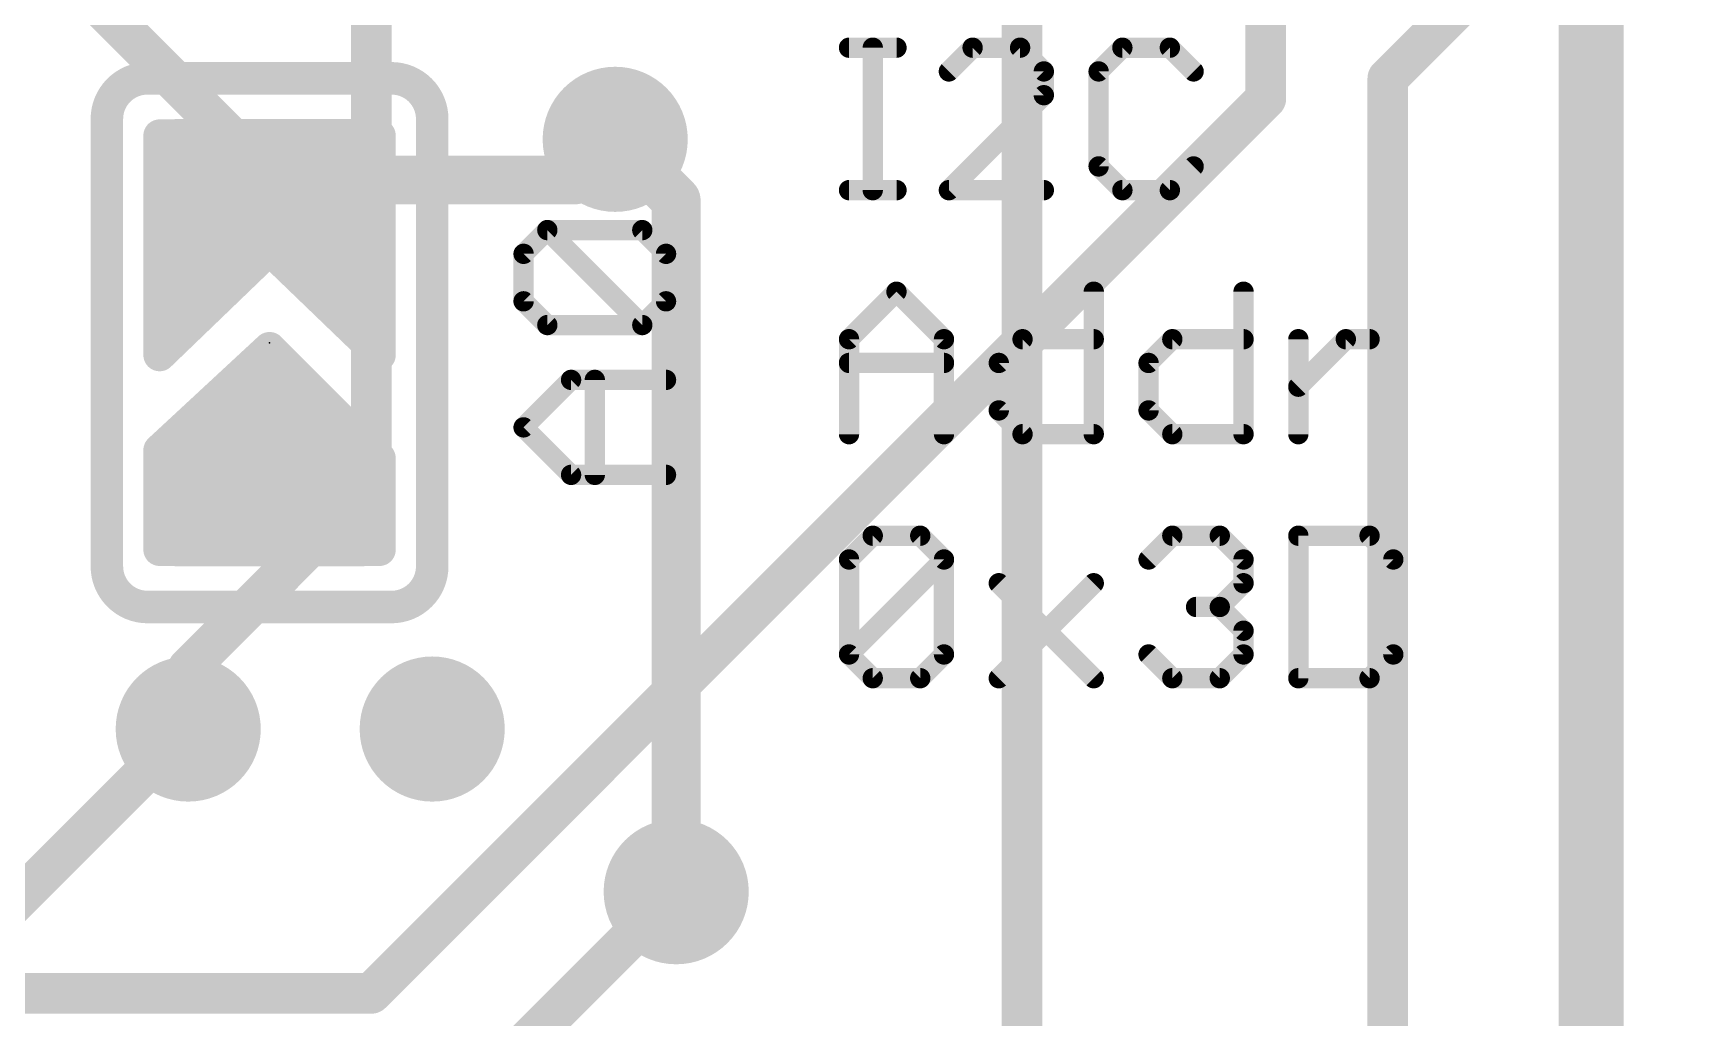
# Model space of a CAD drawing. Extents: x -8.6 to 41.9, y -5.2 to 49.8.
# Drawn here: x 22.53 to 32.89, y 23.6 to 29.75 of the extents above; entities that cross this region are included whole.
import ezdxf

# ---------------------------------------------------------------- set-up
doc = ezdxf.new("R2010")
doc.units = 0
for name, color, linetype in [('1', 12, 'CONTINUOUS'), ('16', 5, 'CONTINUOUS'), ('18', 110, 'CONTINUOUS'), ('21', 40, 'CONTINUOUS'), ('23', 40, 'CONTINUOUS')]:
    doc.layers.add(name, color=color, linetype=linetype)

# ---------------------------------------------------------------- blocks, each defined once
blk = doc.blocks.new('RECT121920X243840R50')
at = {"const_width": 0.1905}
blk.add_lwpolyline([(0.2858, -0.5715), (0.2858, 0.5715, 0.4142), (0.1905, 0.6668), (-0.1905, 0.6668, 0.4142), (-0.2858, 0.5715), (-0.2858, -0.5715, 0.4142), (-0.1905, -0.6668), (0.1905, -0.6668, 0.4142)], format="xyb", close=True, dxfattribs=at)
blk.add_solid([(-0.2159, -0.5969), (0.2159, -0.5969), (-0.2159, 0.5969), (0.2159, 0.5969)])
blk = doc.blocks.new('ROUNDV')
at = {"const_width": 0.5}
blk.add_lwpolyline([(0, -0.25, 1), (0, 0.25, 1), (0, -0.25)], format="xyb", dxfattribs=at)

msp = doc.modelspace()

# ---------------------------------------------------------------- linework, layer by layer
at = {"layer": '1'}
for points, const_width in [([(21.59, 31.2674), (24.003, 28.8544)], 0.254), ([(30.226, 29.337), (30.226, 30.92)], 0.254), ([(32.258, 22.098), (32.258, 30.284)], 0.4064), ([(24.638, 23.749), (30.226, 29.337)], 0.254), ([(26.162, 29.083), (25.908, 28.829)], 0.3048), ([(24.6896, 29.106), (23.3164, 29.106)], 0.2032), ([(23.3164, 29.106), (23.3164, 27.736)], 0.2032), ([(23.3164, 29.0576), (24.6896, 29.0576)], 0.2032), ([(24.6896, 27.736), (24.6896, 29.106)], 0.2032), ([(23.3164, 28.8544), (24.6896, 28.8544)], 0.2032), ([(25.908, 28.829), (24.003, 28.829)], 0.3048), ([(24.003, 28.8544), (24.003, 28.829)], 0.254), ([(23.3164, 28.6512), (24.6896, 28.6512)], 0.2032), ([(23.3164, 28.448), (24.6896, 28.448)], 0.2032), ([(23.3164, 27.736), (24.003, 28.3972)], 0.2032), ([(24.003, 28.3972), (24.6896, 27.736)], 0.2032), ([(23.3164, 28.2448), (23.8447, 28.2448)], 0.2032), ([(24.1613, 28.2448), (24.6896, 28.2448)], 0.2032), ([(23.3164, 28.0416), (23.6337, 28.0416)], 0.2032), ([(24.3723, 28.0416), (24.6896, 28.0416)], 0.2032), ([(23.3164, 27.8384), (23.4227, 27.8384)], 0.2032), ([(24.5833, 27.8384), (24.6896, 27.8384)], 0.2032), ([(23.3164, 27.1415), (24.003, 27.7781)], 0.2032), ([(24.003, 27.7781), (24.6896, 27.0915)], 0.2032), ([(23.8489, 27.6352), (24.1459, 27.6352)], 0.2032), ([(23.6297, 27.432), (24.3491, 27.432)], 0.2032), ([(23.4106, 27.2288), (24.5523, 27.2288)], 0.2032), ([(23.3164, 26.52), (23.3164, 27.1415)], 0.2032), ([(24.6896, 27.0915), (24.6896, 26.52)], 0.2032), ([(23.3164, 27.0256), (24.6896, 27.0256)], 0.2032), ([(23.3164, 26.8224), (24.6896, 26.8224)], 0.2032), ([(23.3164, 26.6192), (24.6896, 26.6192)], 0.2032), ([(24.6896, 26.52), (23.3164, 26.52)], 0.2032), ([(23.495, 25.4), (22.352, 24.257)], 0.254), ([(25.4508, 23.2918), (26.543, 24.384)], 0.254), ([(18.542, 23.749), (24.638, 23.749)], 0.254)]:
    msp.add_lwpolyline(points, dxfattribs=dict(at, const_width=const_width))
for points, const_width in [([(30.2709, 29.2921, 1), (30.1811, 29.3819)], 0.127), ([(30.1625, 29.337, 1), (30.2895, 29.337)], 0.127), ([(26.2159, 29.0291, 1), (26.1081, 29.1369)], 0.1524), ([(23.3164, 29.1568, 1), (23.3164, 29.0552)], 0.1016), ([(23.3672, 29.106, 1), (23.2656, 29.106)], 0.1016), ([(23.3164, 29.1084, 1), (23.3164, 29.0068)], 0.1016), ([(24.7404, 29.106, 1), (24.6388, 29.106)], 0.1016), ([(24.6896, 29.0552, 1), (24.6896, 29.1568)], 0.1016), ([(24.6896, 29.0068, 1), (24.6896, 29.1084)], 0.1016), ([(23.3164, 28.9052, 1), (23.3164, 28.8036)], 0.1016), ([(24.003, 28.9052, 1), (24.003, 28.7528)], 0.1524), ([(24.0665, 28.8544, 1), (23.9395, 28.8544)], 0.127), ([(23.9581, 28.8095, 1), (24.0479, 28.8993)], 0.127), ([(24.6896, 28.8036, 1), (24.6896, 28.9052)], 0.1016), ([(25.8541, 28.8829, 1), (25.9619, 28.7751)], 0.1524), ([(25.908, 28.7528, 1), (25.908, 28.9052)], 0.1524), ([(23.9395, 28.829, 1), (24.0665, 28.829)], 0.127), ([(23.3164, 28.702, 1), (23.3164, 28.6004)], 0.1016), ([(24.6896, 28.6004, 1), (24.6896, 28.702)], 0.1016), ([(23.3164, 28.4988, 1), (23.3164, 28.3972)], 0.1016), ([(24.6896, 28.3972, 1), (24.6896, 28.4988)], 0.1016), ([(24.0382, 28.4338, 1), (23.9678, 28.3606)], 0.1016), ([(24.0382, 28.3606, 1), (23.9678, 28.4338)], 0.1016), ([(23.3164, 28.2956, 1), (23.3164, 28.194)], 0.1016), ([(23.8447, 28.194, 1), (23.8447, 28.2956)], 0.1016), ([(24.1613, 28.2956, 1), (24.1613, 28.194)], 0.1016), ([(24.6896, 28.194, 1), (24.6896, 28.2956)], 0.1016), ([(23.3164, 28.0924, 1), (23.3164, 27.9908)], 0.1016), ([(23.6337, 27.9908, 1), (23.6337, 28.0924)], 0.1016), ([(24.3723, 28.0924, 1), (24.3723, 27.9908)], 0.1016), ([(24.6896, 27.9908, 1), (24.6896, 28.0924)], 0.1016), ([(23.3164, 27.8892, 1), (23.3164, 27.7876)], 0.1016), ([(23.4227, 27.7876, 1), (23.4227, 27.8892)], 0.1016), ([(24.5833, 27.8892, 1), (24.5833, 27.7876)], 0.1016), ([(24.6896, 27.7876, 1), (24.6896, 27.8892)], 0.1016), ([(23.2812, 27.7726, 1), (23.3516, 27.6994)], 0.1016), ([(23.2656, 27.736, 1), (23.3672, 27.736)], 0.1016), ([(24.0389, 27.814, 1), (23.9671, 27.7422)], 0.1016), ([(24.0375, 27.7408, 1), (23.9685, 27.8154)], 0.1016), ([(24.6388, 27.736, 1), (24.7404, 27.736)], 0.1016), ([(24.6544, 27.6994, 1), (24.7248, 27.7726)], 0.1016), ([(23.8489, 27.686, 1), (23.8489, 27.5844)], 0.1016), ([(24.1459, 27.5844, 1), (24.1459, 27.686)], 0.1016), ([(23.6297, 27.4828, 1), (23.6297, 27.3812)], 0.1016), ([(24.3491, 27.3812, 1), (24.3491, 27.4828)], 0.1016), ([(23.4106, 27.2796, 1), (23.4106, 27.178)], 0.1016), ([(24.5523, 27.178, 1), (24.5523, 27.2796)], 0.1016), ([(23.3672, 27.1415, 1), (23.2656, 27.1415)], 0.1016), ([(23.2819, 27.1788, 1), (23.3509, 27.1042)], 0.1016), ([(24.7404, 27.0915, 1), (24.6388, 27.0915)], 0.1016), ([(24.6537, 27.0556, 1), (24.7255, 27.1274)], 0.1016), ([(23.3164, 27.0764, 1), (23.3164, 26.9748)], 0.1016), ([(24.6896, 26.9748, 1), (24.6896, 27.0764)], 0.1016), ([(23.3164, 26.8732, 1), (23.3164, 26.7716)], 0.1016), ([(24.6896, 26.7716, 1), (24.6896, 26.8732)], 0.1016), ([(23.3164, 26.67, 1), (23.3164, 26.5684)], 0.1016), ([(24.6896, 26.5684, 1), (24.6896, 26.67)], 0.1016), ([(23.3164, 26.5708, 1), (23.3164, 26.4692)], 0.1016), ([(23.2656, 26.52, 1), (23.3672, 26.52)], 0.1016), ([(24.6388, 26.52, 1), (24.7404, 26.52)], 0.1016), ([(24.6896, 26.4692, 1), (24.6896, 26.5708)], 0.1016), ([(23.5399, 25.3551, 1), (23.4501, 25.4449)], 0.127), ([(26.5879, 24.3391, 1), (26.4981, 24.4289)], 0.127), ([(24.5931, 23.7939, 1), (24.6829, 23.7041)], 0.127), ([(24.638, 23.6855, 1), (24.638, 23.8125)], 0.127)]:
    msp.add_lwpolyline(points, format="xyb", dxfattribs=dict(at, const_width=const_width))
at = {"layer": '16'}
for points, const_width in [([(24.638, 34.29), (24.638, 26.924)], 0.254), ([(32.766, 31.242), (30.988, 29.464)], 0.254), ([(28.702, 20.574), (28.702, 30.226)], 0.254), ([(30.988, 29.464), (30.988, 19.558)], 0.254), ([(26.543, 28.702), (26.162, 29.083)], 0.3048), ([(26.543, 24.384), (26.543, 28.702)], 0.3048), ([(24.638, 26.924), (23.495, 25.781)], 0.254), ([(23.495, 25.4), (23.495, 25.781)], 0.254)]:
    msp.add_lwpolyline(points, dxfattribs=dict(at, const_width=const_width))
for points, const_width in [([(31.0515, 29.464, 1), (30.9245, 29.464)], 0.127), ([(30.9431, 29.5089, 1), (31.0329, 29.4191)], 0.127), ([(26.2159, 29.1369, 1), (26.1081, 29.0291)], 0.1524), ([(26.6192, 28.702, 1), (26.4668, 28.702)], 0.1524), ([(26.4891, 28.6481, 1), (26.5969, 28.7559)], 0.1524), ([(24.5745, 26.924, 1), (24.7015, 26.924)], 0.127), ([(24.6829, 26.8791, 1), (24.5931, 26.9689)], 0.127), ([(23.5585, 25.781, 1), (23.4315, 25.781)], 0.127), ([(23.4501, 25.8259, 1), (23.5399, 25.7361)], 0.127), ([(23.4315, 25.4, 1), (23.5585, 25.4)], 0.127), ([(26.4668, 24.384, 1), (26.6192, 24.384)], 0.1524)]:
    msp.add_lwpolyline(points, format="xyb", dxfattribs=dict(at, const_width=const_width))
at = {"layer": '21'}
for points, const_width in [([(27.6225, 29.6553), (27.9191, 29.6553)], 0.127), ([(27.7708, 28.7655), (27.7708, 29.6553)], 0.127), ([(28.3945, 29.6553), (28.2462, 29.507)], 0.127), ([(28.6911, 29.6553), (28.3945, 29.6553)], 0.127), ([(28.8394, 29.507), (28.6911, 29.6553)], 0.127), ([(29.33, 29.6553), (29.1817, 29.507)], 0.127), ([(29.6266, 29.6553), (29.33, 29.6553)], 0.127), ([(29.7749, 29.507), (29.6266, 29.6553)], 0.127), ([(24.765, 29.464), (23.241, 29.464)], 0.2032), ([(28.8394, 29.3587), (28.8394, 29.507)], 0.127), ([(29.1817, 29.507), (29.1817, 28.9138)], 0.127), ([(28.2462, 28.7655), (28.8394, 29.3587)], 0.127), ([(22.987, 26.416), (22.987, 29.21)], 0.2032), ([(25.019, 29.21), (25.019, 26.416)], 0.2032), ([(29.1817, 28.9138), (29.33, 28.7655)], 0.127), ([(29.6266, 28.7655), (29.7749, 28.9138)], 0.127), ([(27.6225, 28.7655), (27.9191, 28.7655)], 0.127), ([(28.8394, 28.7655), (28.2462, 28.7655)], 0.127), ([(29.33, 28.7655), (29.6266, 28.7655)], 0.127), ([(25.5897, 28.3679), (25.738, 28.5162)], 0.127), ([(25.738, 28.5162), (26.3312, 28.5162)], 0.127), ([(26.3312, 27.923), (25.738, 28.5162)], 0.127), ([(26.3312, 28.5162), (26.4795, 28.3679)], 0.127), ([(25.5897, 28.0713), (25.5897, 28.3679)], 0.127), ([(26.4795, 28.3679), (26.4795, 28.0713)], 0.127), ([(25.738, 27.923), (25.5897, 28.0713)], 0.127), ([(26.4795, 28.0713), (26.3312, 27.923)], 0.127), ([(27.6225, 27.8347), (27.9191, 28.1313)], 0.127), ([(27.9191, 28.1313), (28.2157, 27.8347)], 0.127), ([(29.1512, 28.1313), (29.1512, 27.2415)], 0.127), ([(30.0867, 28.1313), (30.0867, 27.2415)], 0.127), ([(26.3312, 27.923), (25.738, 27.923)], 0.127), ([(27.6225, 27.2415), (27.6225, 27.8347)], 0.127), ([(28.2157, 27.8347), (28.2157, 27.2415)], 0.127), ([(28.558, 27.6864), (28.7063, 27.8347)], 0.127), ([(28.7063, 27.8347), (29.1512, 27.8347)], 0.127), ([(29.4935, 27.6864), (29.6418, 27.8347)], 0.127), ([(29.6418, 27.8347), (30.0867, 27.8347)], 0.127), ([(30.4291, 27.2415), (30.4291, 27.8347)], 0.127), ([(30.4291, 27.5381), (30.7256, 27.8347)], 0.127), ([(30.7256, 27.8347), (30.8739, 27.8347)], 0.127), ([(27.6225, 27.6864), (28.2157, 27.6864)], 0.127), ([(28.558, 27.3898), (28.558, 27.6864)], 0.127), ([(29.4935, 27.3898), (29.4935, 27.6864)], 0.127), ([(25.5897, 27.2841), (25.8863, 27.5807)], 0.127), ([(25.8863, 27.5807), (26.4795, 27.5807)], 0.127), ([(26.0346, 26.9875), (26.0346, 27.5807)], 0.127), ([(28.7063, 27.2415), (28.558, 27.3898)], 0.127), ([(29.6418, 27.2415), (29.4935, 27.3898)], 0.127), ([(25.8863, 26.9875), (25.5897, 27.2841)], 0.127), ([(29.1512, 27.2415), (28.7063, 27.2415)], 0.127), ([(30.0867, 27.2415), (29.6418, 27.2415)], 0.127), ([(26.4795, 26.9875), (25.8863, 26.9875)], 0.127), ([(27.6225, 26.459), (27.7708, 26.6073)], 0.127), ([(27.7708, 26.6073), (28.0674, 26.6073)], 0.127), ([(28.0674, 26.6073), (28.2157, 26.459)], 0.127), ([(29.4935, 26.459), (29.6418, 26.6073)], 0.127), ([(29.6418, 26.6073), (29.9384, 26.6073)], 0.127), ([(29.9384, 26.6073), (30.0867, 26.459)], 0.127), ([(30.4291, 26.6073), (30.4291, 25.7175)], 0.127), ([(30.8739, 26.6073), (30.4291, 26.6073)], 0.127), ([(31.0222, 26.459), (30.8739, 26.6073)], 0.127), ([(27.6225, 25.8658), (27.6225, 26.459)], 0.127), ([(27.6225, 25.8658), (28.2157, 26.459)], 0.127), ([(28.2157, 26.459), (28.2157, 25.8658)], 0.127), ([(30.0867, 26.459), (30.0867, 26.3107)], 0.127), ([(31.0222, 25.8658), (31.0222, 26.459)], 0.127), ([(28.558, 26.3107), (29.1512, 25.7175)], 0.127), ([(28.558, 25.7175), (29.1512, 26.3107)], 0.127), ([(30.0867, 26.3107), (29.9384, 26.1624)], 0.127), ([(24.765, 26.162), (23.241, 26.162)], 0.2032), ([(29.9384, 26.1624), (29.7901, 26.1624)], 0.127), ([(29.9384, 26.1624), (30.0867, 26.0141)], 0.127), ([(30.0867, 26.0141), (30.0867, 25.8658)], 0.127), ([(27.7708, 25.7175), (27.6225, 25.8658)], 0.127), ([(28.2157, 25.8658), (28.0674, 25.7175)], 0.127), ([(29.6418, 25.7175), (29.4935, 25.8658)], 0.127), ([(30.0867, 25.8658), (29.9384, 25.7175)], 0.127), ([(30.8739, 25.7175), (31.0222, 25.8658)], 0.127), ([(28.0674, 25.7175), (27.7708, 25.7175)], 0.127), ([(29.9384, 25.7175), (29.6418, 25.7175)], 0.127), ([(30.4291, 25.7175), (30.8739, 25.7175)], 0.127)]:
    msp.add_lwpolyline(points, dxfattribs=dict(at, const_width=const_width))
for points, const_width in [([(27.6225, 29.687, 1), (27.6225, 29.6235)], 0.0635), ([(27.8025, 29.6553, 1), (27.739, 29.6553)], 0.0635), ([(27.9191, 29.6235, 1), (27.9191, 29.687)], 0.0635), ([(28.3945, 29.687, 1), (28.3945, 29.6235)], 0.0635), ([(28.4169, 29.6328, 1), (28.372, 29.6777)], 0.0635), ([(28.7135, 29.6777, 1), (28.6686, 29.6328)], 0.0635), ([(28.6911, 29.6235, 1), (28.6911, 29.687)], 0.0635), ([(29.33, 29.687, 1), (29.33, 29.6235)], 0.0635), ([(29.3524, 29.6328, 1), (29.3075, 29.6777)], 0.0635), ([(29.649, 29.6777, 1), (29.6041, 29.6328)], 0.0635), ([(29.6266, 29.6235, 1), (29.6266, 29.687)], 0.0635), ([(23.241, 29.464, 0.4142), (22.987, 29.21)], 0.2032), ([(23.241, 29.5148, 1), (23.241, 29.4132)], 0.1016), ([(23.241, 29.4132, 1), (23.241, 29.5148)], 0.1016), ([(25.019, 29.21, 0.4142), (24.765, 29.464)], 0.2032), ([(24.765, 29.5148, 1), (24.765, 29.4132)], 0.1016), ([(24.765, 29.4132, 1), (24.765, 29.5148)], 0.1016), ([(28.2237, 29.5294, 1), (28.2686, 29.4845)], 0.0635), ([(28.8711, 29.507, 1), (28.8076, 29.507)], 0.0635), ([(28.8169, 29.4845, 1), (28.8618, 29.5294)], 0.0635), ([(29.2134, 29.507, 1), (29.1499, 29.507)], 0.0635), ([(29.1592, 29.5294, 1), (29.2041, 29.4845)], 0.0635), ([(29.7524, 29.4845, 1), (29.7973, 29.5294)], 0.0635), ([(28.8076, 29.3587, 1), (28.8711, 29.3587)], 0.0635), ([(28.8618, 29.3362, 1), (28.8169, 29.3811)], 0.0635), ([(23.0378, 29.21, 1), (22.9362, 29.21)], 0.1016), ([(22.9362, 29.21, 1), (23.0378, 29.21)], 0.1016), ([(25.0698, 29.21, 1), (24.9682, 29.21)], 0.1016), ([(24.9682, 29.21, 1), (25.0698, 29.21)], 0.1016), ([(29.1499, 28.9138, 1), (29.2134, 28.9138)], 0.0635), ([(29.2041, 28.9362, 1), (29.1592, 28.8913)], 0.0635), ([(29.7973, 28.8913, 1), (29.7524, 28.9362)], 0.0635), ([(27.6225, 28.7973, 1), (27.6225, 28.7338)], 0.0635), ([(27.9191, 28.7338, 1), (27.9191, 28.7973)], 0.0635), ([(28.2237, 28.788, 1), (28.2686, 28.743)], 0.0635), ([(28.2462, 28.7973, 1), (28.2462, 28.7338)], 0.0635), ([(28.8394, 28.7338, 1), (28.8394, 28.7973)], 0.0635), ([(29.33, 28.7973, 1), (29.33, 28.7338)], 0.0635), ([(29.3075, 28.743, 1), (29.3524, 28.788)], 0.0635), ([(29.6041, 28.788, 1), (29.649, 28.743)], 0.0635), ([(29.6266, 28.7338, 1), (29.6266, 28.7973)], 0.0635), ([(27.739, 28.7655, 1), (27.8025, 28.7655)], 0.0635), ([(25.738, 28.5479, 1), (25.738, 28.4844)], 0.0635), ([(25.7605, 28.5386, 1), (25.7156, 28.4937)], 0.0635), ([(25.7605, 28.4937, 1), (25.7156, 28.5386)], 0.0635), ([(26.3537, 28.5386, 1), (26.3088, 28.4937)], 0.0635), ([(26.3312, 28.4844, 1), (26.3312, 28.5479)], 0.0635), ([(25.6215, 28.3679, 1), (25.558, 28.3679)], 0.0635), ([(25.5673, 28.3903, 1), (25.6122, 28.3454)], 0.0635), ([(26.5113, 28.3679, 1), (26.4478, 28.3679)], 0.0635), ([(26.457, 28.3454, 1), (26.502, 28.3903)], 0.0635), ([(25.6122, 28.0938, 1), (25.5673, 28.0489)], 0.0635), ([(25.558, 28.0713, 1), (25.6215, 28.0713)], 0.0635), ([(26.4478, 28.0713, 1), (26.5113, 28.0713)], 0.0635), ([(26.502, 28.0489, 1), (26.457, 28.0938)], 0.0635), ([(27.9415, 28.1537, 1), (27.8966, 28.1088)], 0.0635), ([(27.9415, 28.1088, 1), (27.8966, 28.1537)], 0.0635), ([(29.1829, 28.1313, 1), (29.1194, 28.1313)], 0.0635), ([(30.1185, 28.1313, 1), (30.055, 28.1313)], 0.0635), ([(25.738, 27.9548, 1), (25.738, 27.8913)], 0.0635), ([(25.7156, 27.9006, 1), (25.7605, 27.9455)], 0.0635), ([(26.3088, 27.9455, 1), (26.3537, 27.9006)], 0.0635), ([(26.3088, 27.9006, 1), (26.3537, 27.9455)], 0.0635), ([(26.3312, 27.8913, 1), (26.3312, 27.9548)], 0.0635), ([(27.6, 27.8571, 1), (27.645, 27.8122)], 0.0635), ([(27.6543, 27.8347, 1), (27.5908, 27.8347)], 0.0635), ([(28.2474, 27.8347, 1), (28.1839, 27.8347)], 0.0635), ([(28.1932, 27.8122, 1), (28.2381, 27.8571)], 0.0635), ([(28.7063, 27.8664, 1), (28.7063, 27.8029)], 0.0635), ([(28.7288, 27.8122, 1), (28.6839, 27.8571)], 0.0635), ([(29.1512, 27.8029, 1), (29.1512, 27.8664)], 0.0635), ([(29.6418, 27.8664, 1), (29.6418, 27.8029)], 0.0635), ([(29.6643, 27.8122, 1), (29.6194, 27.8571)], 0.0635), ([(30.0867, 27.8029, 1), (30.0867, 27.8664)], 0.0635), ([(30.4608, 27.8347, 1), (30.3973, 27.8347)], 0.0635), ([(30.7256, 27.8664, 1), (30.7256, 27.8029)], 0.0635), ([(30.7481, 27.8122, 1), (30.7032, 27.8571)], 0.0635), ([(30.8739, 27.8029, 1), (30.8739, 27.8664)], 0.0635), ([(27.6225, 27.7181, 1), (27.6225, 27.6546)], 0.0635), ([(28.2157, 27.6546, 1), (28.2157, 27.7181)], 0.0635), ([(28.5898, 27.6864, 1), (28.5263, 27.6864)], 0.0635), ([(28.5356, 27.7088, 1), (28.5805, 27.6639)], 0.0635), ([(29.5253, 27.6864, 1), (29.4618, 27.6864)], 0.0635), ([(29.4711, 27.7088, 1), (29.516, 27.6639)], 0.0635), ([(25.8863, 27.6124, 1), (25.8863, 27.5489)], 0.0635), ([(25.9088, 27.5582, 1), (25.8639, 27.6031)], 0.0635), ([(26.0664, 27.5807, 1), (26.0029, 27.5807)], 0.0635), ([(26.4795, 27.5489, 1), (26.4795, 27.6124)], 0.0635), ([(30.4066, 27.5605, 1), (30.4515, 27.5156)], 0.0635), ([(28.5805, 27.4122, 1), (28.5356, 27.3673)], 0.0635), ([(28.5263, 27.3898, 1), (28.5898, 27.3898)], 0.0635), ([(29.4618, 27.3898, 1), (29.5253, 27.3898)], 0.0635), ([(29.516, 27.4122, 1), (29.4711, 27.3673)], 0.0635), ([(25.6122, 27.3065, 1), (25.5673, 27.2616)], 0.0635), ([(25.5673, 27.3065, 1), (25.6122, 27.2616)], 0.0635), ([(27.5908, 27.2415, 1), (27.6543, 27.2415)], 0.0635), ([(28.1839, 27.2415, 1), (28.2474, 27.2415)], 0.0635), ([(28.7063, 27.2733, 1), (28.7063, 27.2098)], 0.0635), ([(28.6839, 27.219, 1), (28.7288, 27.264)], 0.0635), ([(29.1194, 27.2415, 1), (29.1829, 27.2415)], 0.0635), ([(29.1512, 27.2098, 1), (29.1512, 27.2733)], 0.0635), ([(29.6418, 27.2733, 1), (29.6418, 27.2098)], 0.0635), ([(29.6194, 27.219, 1), (29.6643, 27.264)], 0.0635), ([(30.055, 27.2415, 1), (30.1185, 27.2415)], 0.0635), ([(30.0867, 27.2098, 1), (30.0867, 27.2733)], 0.0635), ([(30.3973, 27.2415, 1), (30.4608, 27.2415)], 0.0635), ([(25.8863, 27.0192, 1), (25.8863, 26.9558)], 0.0635), ([(25.8639, 26.965, 1), (25.9088, 27.01)], 0.0635), ([(26.0029, 26.9875, 1), (26.0664, 26.9875)], 0.0635), ([(26.4795, 26.9558, 1), (26.4795, 27.0192)], 0.0635), ([(27.7708, 26.639, 1), (27.7708, 26.5755)], 0.0635), ([(27.7932, 26.5848, 1), (27.7483, 26.6297)], 0.0635), ([(28.0898, 26.6297, 1), (28.0449, 26.5848)], 0.0635), ([(28.0674, 26.5755, 1), (28.0674, 26.639)], 0.0635), ([(29.6418, 26.639, 1), (29.6418, 26.5755)], 0.0635), ([(29.6643, 26.5848, 1), (29.6194, 26.6297)], 0.0635), ([(29.9609, 26.6297, 1), (29.916, 26.5848)], 0.0635), ([(29.9384, 26.5755, 1), (29.9384, 26.639)], 0.0635), ([(30.4608, 26.6073, 1), (30.3973, 26.6073)], 0.0635), ([(30.4291, 26.639, 1), (30.4291, 26.5755)], 0.0635), ([(30.8964, 26.6297, 1), (30.8515, 26.5848)], 0.0635), ([(30.8739, 26.5755, 1), (30.8739, 26.639)], 0.0635), ([(22.987, 26.416, 0.4142), (23.241, 26.162)], 0.2032), ([(23.0378, 26.416, 1), (22.9362, 26.416)], 0.1016), ([(22.9362, 26.416, 1), (23.0378, 26.416)], 0.1016), ([(24.765, 26.162, 0.4142), (25.019, 26.416)], 0.2032), ([(25.0698, 26.416, 1), (24.9682, 26.416)], 0.1016), ([(24.9682, 26.416, 1), (25.0698, 26.416)], 0.1016), ([(27.6, 26.4814, 1), (27.645, 26.4365)], 0.0635), ([(27.6543, 26.459, 1), (27.5908, 26.459)], 0.0635), ([(28.2474, 26.459, 1), (28.1839, 26.459)], 0.0635), ([(28.2381, 26.4365, 1), (28.1932, 26.4814)], 0.0635), ([(28.1932, 26.4365, 1), (28.2381, 26.4814)], 0.0635), ([(29.4711, 26.4814, 1), (29.516, 26.4365)], 0.0635), ([(30.1185, 26.459, 1), (30.055, 26.459)], 0.0635), ([(30.0643, 26.4365, 1), (30.1092, 26.4814)], 0.0635), ([(31.054, 26.459, 1), (30.9905, 26.459)], 0.0635), ([(30.9998, 26.4365, 1), (31.0447, 26.4814)], 0.0635), ([(28.5805, 26.3331, 1), (28.5356, 26.2882)], 0.0635), ([(29.1736, 26.2882, 1), (29.1287, 26.3331)], 0.0635), ([(30.055, 26.3107, 1), (30.1185, 26.3107)], 0.0635), ([(30.1092, 26.2882, 1), (30.0643, 26.3331)], 0.0635), ([(23.241, 26.2128, 1), (23.241, 26.1112)], 0.1016), ([(23.241, 26.1112, 1), (23.241, 26.2128)], 0.1016), ([(24.765, 26.2128, 1), (24.765, 26.1112)], 0.1016), ([(24.765, 26.1112, 1), (24.765, 26.2128)], 0.1016), ([(29.7901, 26.1941, 1), (29.7901, 26.1306)], 0.0635), ([(29.9609, 26.1848, 1), (29.916, 26.1399)], 0.0635), ([(29.916, 26.1848, 1), (29.9609, 26.1399)], 0.0635), ([(29.9384, 26.1306, 1), (29.9384, 26.1941)], 0.0635), ([(30.1185, 26.0141, 1), (30.055, 26.0141)], 0.0635), ([(30.0643, 25.9916, 1), (30.1092, 26.0365)], 0.0635), ([(27.645, 25.8882, 1), (27.6, 25.8433)], 0.0635), ([(27.6, 25.8882, 1), (27.645, 25.8433)], 0.0635), ([(28.2381, 25.8433, 1), (28.1932, 25.8882)], 0.0635), ([(29.516, 25.8882, 1), (29.4711, 25.8433)], 0.0635), ([(30.1092, 25.8433, 1), (30.0643, 25.8882)], 0.0635), ([(31.0447, 25.8433, 1), (30.9998, 25.8882)], 0.0635), ([(27.5908, 25.8658, 1), (27.6543, 25.8658)], 0.0635), ([(28.1839, 25.8658, 1), (28.2474, 25.8658)], 0.0635), ([(30.055, 25.8658, 1), (30.1185, 25.8658)], 0.0635), ([(30.9905, 25.8658, 1), (31.054, 25.8658)], 0.0635), ([(27.7708, 25.7492, 1), (27.7708, 25.6858)], 0.0635), ([(27.7483, 25.695, 1), (27.7932, 25.74)], 0.0635), ([(28.0449, 25.74, 1), (28.0898, 25.695)], 0.0635), ([(28.0674, 25.6858, 1), (28.0674, 25.7492)], 0.0635), ([(28.5356, 25.74, 1), (28.5805, 25.695)], 0.0635), ([(29.1287, 25.695, 1), (29.1736, 25.74)], 0.0635), ([(29.6418, 25.7492, 1), (29.6418, 25.6858)], 0.0635), ([(29.6194, 25.695, 1), (29.6643, 25.74)], 0.0635), ([(29.916, 25.74, 1), (29.9609, 25.695)], 0.0635), ([(29.9384, 25.6858, 1), (29.9384, 25.7492)], 0.0635), ([(30.4291, 25.7492, 1), (30.4291, 25.6858)], 0.0635), ([(30.3973, 25.7175, 1), (30.4608, 25.7175)], 0.0635), ([(30.8515, 25.74, 1), (30.8964, 25.695)], 0.0635), ([(30.8739, 25.6858, 1), (30.8739, 25.7492)], 0.0635)]:
    msp.add_lwpolyline(points, format="xyb", dxfattribs=dict(at, const_width=const_width))
at = {"layer": '23'}
msp.add_point((24.003, 27.813), dxfattribs=at)

# ---------------------------------------------------------------- block references
at = {"layer": '1', "rotation": 90}
for p in [(24.003, 28.829), (24.003, 26.797)]:
    msp.add_blockref('RECT121920X243840R50', p, dxfattribs=at)
at = {"layer": '18', "xscale": 0.9064, "yscale": 0.9064}
for p in [(26.162, 29.083), (26.162, 29.083), (23.495, 25.4), (23.495, 25.4), (25.019, 25.4), (25.019, 25.4), (26.543, 24.384), (26.543, 24.384)]:
    msp.add_blockref('ROUNDV', p, dxfattribs=at)

doc.saveas('drawing.dxf')
